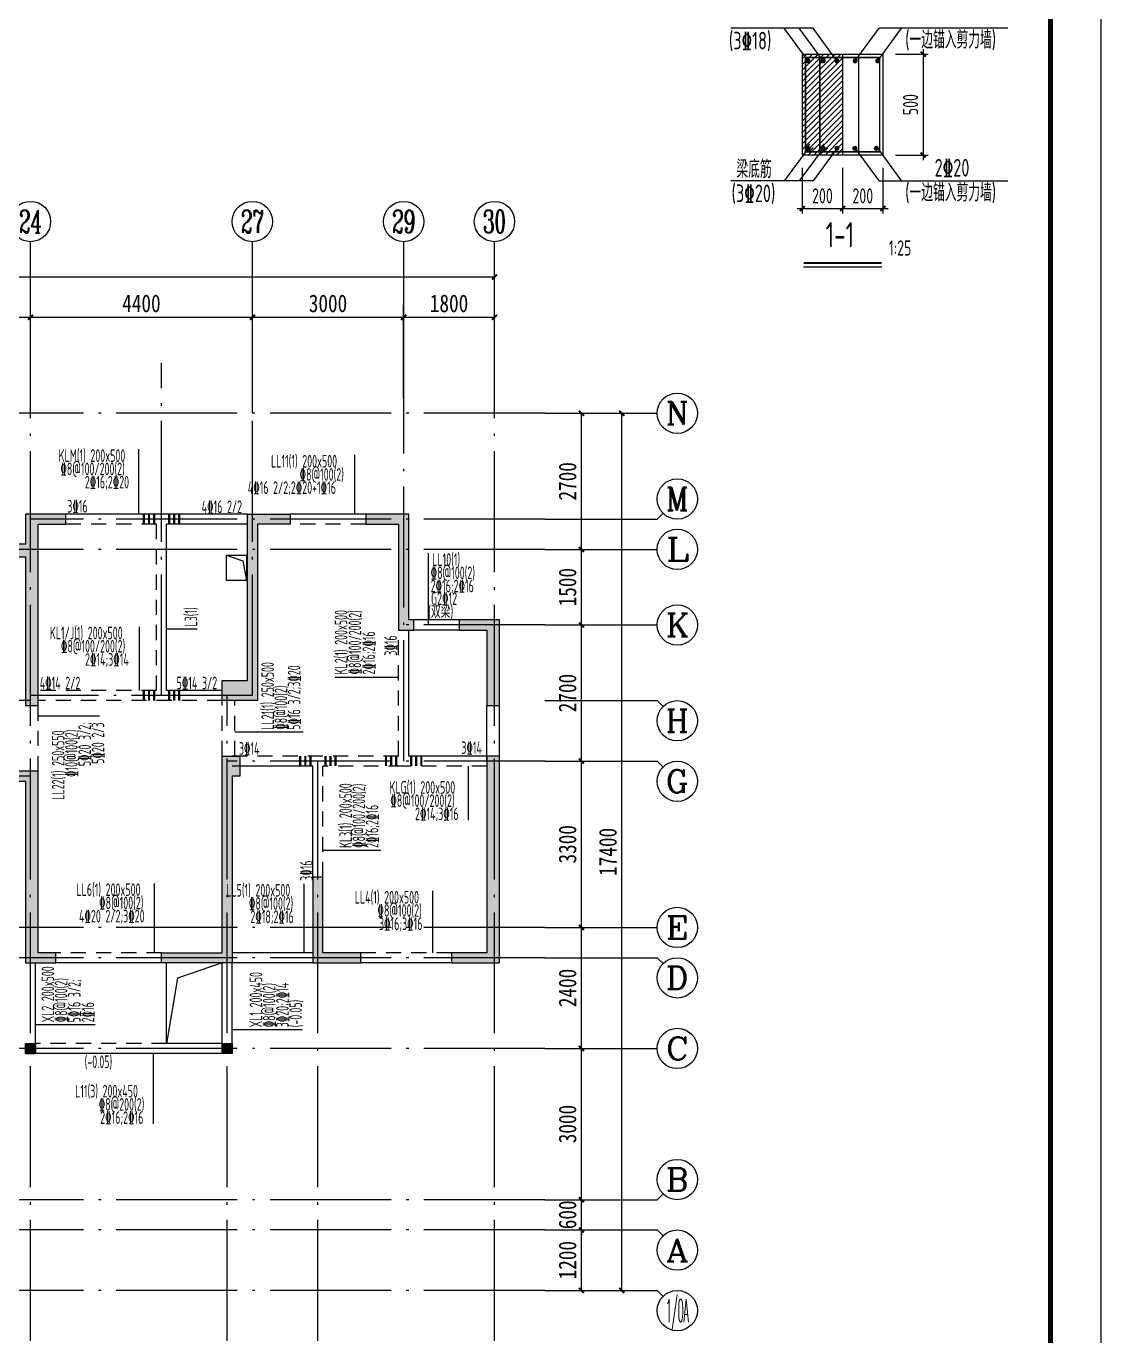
# Model space of a CAD drawing. Extents: x -144902 to 588294, y -160863 to 65494.
# Drawn here: x 352622 to 373930, y -67551 to -41573 of the extents above; entities that cross this region are included whole.
import ezdxf
from ezdxf.enums import TextEntityAlignment as Align

# ---------------------------------------------------------------- set-up
doc = ezdxf.new("R2010")
doc.units = 0
doc.header["$LTSCALE"] = 100
doc.linetypes.add('3', pattern=[5, 3, -2])
doc.linetypes.add('ACAD_ISO04W100', pattern=[30.5, 24, -3, 0.5, -3])
doc.layers.get('0').update_dxf_attribs({"linetype": 'CONTINUOUS'})
doc.layers.get('Defpoints').update_dxf_attribs({"linetype": 'CONTINUOUS'})
for name, color, linetype in [('1508', 2, 'CONTINUOUS'), ('AXIS', 3, 'CONTINUOUS'), ('AXIS_TEXT', 7, 'CONTINUOUS'), ('beam_dy', 7, 'CONTINUOUS'), ('DIM', 3, 'CONTINUOUS'), ('DOTE', 253, 'ACAD_ISO04W100'), ('GZ', 7, 'CONTINUOUS'), ('HATCH', 254, 'CONTINUOUS'), ('HIDE_BEAMDIMLOCAL', 7, 'CONTINUOUS'), ('HIDE_BEAMDIMMASS', 2, 'CONTINUOUS'), ('P排气道', 232, 'CONTINUOUS'), ('S_BEAMDIMLOCAL', 7, 'CONTINUOUS'), ('S_BEAMDIMMASS', 2, 'CONTINUOUS'), ('tk', 7, 'CONTINUOUS'), ('梁', 4, 'CONTINUOUS'), ('梁虚线', 134, '3'), ('次梁箍筋', 1, 'CONTINUOUS'), ('砼墙', 3, 'CONTINUOUS'), ('门', 174, 'CONTINUOUS'), ('门虚线', 174, '3'), ('零厚板', 7, 'CONTINUOUS')]:
    doc.layers.add(name, color=color, linetype=linetype)
doc.layers.add('REIN', color=6, linetype='CONTINUOUS', lineweight=18)
doc.styles.add('_HZTXT', font='complex.shx', dxfattribs={"width": 0.7, "bigfont": 'tssdchn.shx'})
doc.styles.add('COMPLEX', font='COMPLEX')
doc.styles.add('DIM_FONT', font='SIMHEI.TTF', dxfattribs={"width": 0.8})
doc.styles.get("Standard").update_dxf_attribs({"font": 'tssdeng.shx', "width": 0.7, "bigfont": 'tssdchn.shx'})
doc.styles.add('TSSD_Dimension', font='Tssdeng.shx', dxfattribs={"width": 0.7, "bigfont": 'tssdchn.shx'})
doc.styles.add('TSSD_Rein', font='Tssdeng.shx', dxfattribs={"width": 0.7, "bigfont": 'tssdchn.shx'})
doc.dimstyles.new('_TCH_ARCH&&100', dxfattribs={"dimtxt": 350, "dimasz": 100, "dimexe": 250, "dimexo": 300, "dimgap": 100, "dimtad": 1, "dimdec": 0, "dimzin": 0, "dimdsep": 46, "dimtxsty": 'DIM_FONT', "dimblk": 'ARCHTICK', "dimcen": 0.09, "dimclrt": 7, "dimazin": 2, "dimtfac": 1, "dimtdec": 0, "dimtix": 1, "dimtmove": 2, "dimatfit": 3, "dimfxl": 1, "dimtolj": 1, "dimtzin": 0, "dimarcsym": 0})
doc.dimstyles.new('TSSD_25_100', dxfattribs={"dimtxt": 300, "dimasz": 100, "dimexe": 100, "dimexo": 250, "dimgap": 100, "dimtad": 1, "dimdec": 0, "dimlfac": 0.25, "dimzin": 0, "dimdsep": 46, "dimtxsty": 'TSSD_Dimension', "dimblk": 'ARCHTICK', "dimcen": 0, "dimdle": 100, "dimclrt": 7, "dimadec": 0, "dimazin": 0, "dimtfac": 1, "dimtdec": 0, "dimtix": 1, "dimtmove": 2, "dimatfit": 3, "dimfxl": 1, "dimtolj": 1, "dimtzin": 0, "dimarcsym": 0})

# ---------------------------------------------------------------- blocks, each defined once
blk = doc.blocks.new('A1tk')
at = {"layer": 'tk', "color": 5}
blk.add_lwpolyline([(0, 0), (0, 59400), (84100, 59400), (84100, 0)], close=True, dxfattribs=at)
at = {"layer": 'tk', "const_width": 100}
blk.add_lwpolyline([(2500, 1000), (83100, 1000), (83100, 58400), (2500, 58400)], close=True, dxfattribs=at)
blk = doc.blocks.new('_ArchTick')
at = {"color": 0, "linetype": 'ByBlock', "const_width": 0.4}
blk.add_lwpolyline([(-0.5, -0.5), (0.5, 0.5)], dxfattribs=at)
blk = doc.blocks.new('*D119')
at = {"layer": 'Defpoints', "color": 0}
for p in [(368011, -44130), (368811, -44130), (368811, -45190)]:
    blk.add_point(p, dxfattribs=at)
at = {"layer": 'DIM', "color": 0, "lineweight": -2}
for p, q in [((368011, -44380), (368011, -45290)), ((368811, -44380), (368811, -45290)), ((367911, -45190), (368911, -45190))]:
    blk.add_line(p, q, dxfattribs=at)
at = {"layer": 'DIM', "color": 0, "lineweight": -2, "xscale": 100, "yscale": 100, "zscale": 100, "rotation": 180}
blk.add_blockref('_ArchTick', (368011, -45190), dxfattribs=at)
at = {"layer": 'DIM', "color": 0, "lineweight": -2, "xscale": 100, "yscale": 100, "zscale": 100}
blk.add_blockref('_ArchTick', (368811, -45190), dxfattribs=at)
at = {"layer": 'DIM', "color": 7, "insert": (368411, -44940), "char_height": 300, "attachment_point": 5, "style": 'TSSD_Dimension'}
blk.add_mtext('\\A1;200', dxfattribs=at)
blk = doc.blocks.new('*D120')
at = {"layer": 'Defpoints', "color": 0}
for p in [(369611, -42130), (369611, -44130), (370408, -44130)]:
    blk.add_point(p, dxfattribs=at)
at = {"layer": 'DIM', "color": 0, "lineweight": -2}
for p, q in [((370408, -42030), (370408, -44230)), ((369861, -42130), (370508, -42130)), ((369861, -44130), (370508, -44130))]:
    blk.add_line(p, q, dxfattribs=at)
at = {"layer": 'DIM', "color": 0, "lineweight": -2, "xscale": 100, "yscale": 100, "zscale": 100}
for p, rotation in [((370408, -42130), 90), ((370408, -44130), 270)]:
    blk.add_blockref('_ArchTick', p, dxfattribs=dict(at, rotation=rotation))
at = {"layer": 'DIM', "color": 7, "insert": (370158, -43130), "char_height": 300, "attachment_point": 5, "rotation": 90, "style": 'TSSD_Dimension'}
blk.add_mtext('\\A1;500', dxfattribs=at)
blk = doc.blocks.new('*D121')
at = {"layer": 'Defpoints', "color": 0}
for p in [(368811, -44130), (369611, -44130), (369611, -45190)]:
    blk.add_point(p, dxfattribs=at)
at = {"layer": 'DIM', "color": 0, "lineweight": -2}
for p, q in [((368811, -44380), (368811, -45290)), ((369611, -44380), (369611, -45290)), ((368711, -45190), (369711, -45190))]:
    blk.add_line(p, q, dxfattribs=at)
at = {"layer": 'DIM', "color": 0, "lineweight": -2, "xscale": 100, "yscale": 100, "zscale": 100, "rotation": 180}
blk.add_blockref('_ArchTick', (368811, -45190), dxfattribs=at)
at = {"layer": 'DIM', "color": 0, "lineweight": -2, "xscale": 100, "yscale": 100, "zscale": 100}
blk.add_blockref('_ArchTick', (369611, -45190), dxfattribs=at)
at = {"layer": 'DIM', "color": 7, "insert": (369211, -44940), "char_height": 300, "attachment_point": 5, "style": 'TSSD_Dimension'}
blk.add_mtext('\\A1;200', dxfattribs=at)
blk = doc.blocks.new('2012120710010639')
at = {"layer": 'P排气道', "linetype": 'ByBlock'}
blk.add_lwpolyline([(400, 5400), (400, 5900), (0, 5900), (0, 5400)], close=True, dxfattribs=at)
blk.add_lwpolyline([(400, 5900), (77, 5789), (0, 5400)], dxfattribs=at)
blk = doc.blocks.new('*D1659')
at = {"layer": 'AXIS', "color": 0, "lineweight": -2}
for p, q in [((44461, 5875), (45136, 5875)), ((44886, 4675), (44886, 5875)), ((44461, 4675), (45136, 4675))]:
    blk.add_line(p, q, dxfattribs=at)
at = {"layer": 'Defpoints', "color": 0}
for p in [(44161, 5875), (44886, 5875), (44161, 4675)]:
    blk.add_point(p, dxfattribs=at)
at = {"layer": 'AXIS', "color": 0, "lineweight": -2, "xscale": 100, "yscale": 100, "zscale": 100}
for p, rotation in [((44886, 5875), 90), ((44886, 4675), 270)]:
    blk.add_blockref('_ArchTick', p, dxfattribs=dict(at, rotation=rotation))
at = {"layer": 'AXIS', "color": 7, "insert": (44611, 5275), "char_height": 350, "attachment_point": 5, "rotation": 90, "style": 'DIM_FONT'}
blk.add_mtext('\\A1;1200', dxfattribs=at)
blk = doc.blocks.new('*D1660')
at = {"layer": 'AXIS', "color": 0, "lineweight": -2}
for p, q in [((44886, 6475), (44886, 6575)), ((44461, 6475), (45136, 6475)), ((44886, 5875), (44886, 6475)), ((44461, 5875), (45136, 5875)), ((44886, 5875), (44886, 5775))]:
    blk.add_line(p, q, dxfattribs=at)
at = {"layer": 'Defpoints', "color": 0}
for p in [(44161, 6475), (44886, 6475), (44161, 5875)]:
    blk.add_point(p, dxfattribs=at)
at = {"layer": 'AXIS', "color": 0, "lineweight": -2, "xscale": 100, "yscale": 100, "zscale": 100}
for p, rotation in [((44886, 6475), 270), ((44886, 5875), 90)]:
    blk.add_blockref('_ArchTick', p, dxfattribs=dict(at, rotation=rotation))
at = {"layer": 'AXIS', "color": 7, "insert": (44611, 6175), "char_height": 350, "attachment_point": 5, "rotation": 90, "style": 'DIM_FONT'}
blk.add_mtext('\\A1;600', dxfattribs=at)
blk = doc.blocks.new('*D1661')
at = {"layer": 'AXIS', "color": 0, "lineweight": -2}
for p, q in [((44461, 9475), (45136, 9475)), ((44886, 6475), (44886, 9475)), ((44461, 6475), (45136, 6475))]:
    blk.add_line(p, q, dxfattribs=at)
at = {"layer": 'Defpoints', "color": 0}
for p in [(44161, 9475), (44886, 9475), (44161, 6475)]:
    blk.add_point(p, dxfattribs=at)
at = {"layer": 'AXIS', "color": 0, "lineweight": -2, "xscale": 100, "yscale": 100, "zscale": 100}
for p, rotation in [((44886, 9475), 90), ((44886, 6475), 270)]:
    blk.add_blockref('_ArchTick', p, dxfattribs=dict(at, rotation=rotation))
at = {"layer": 'AXIS', "color": 7, "insert": (44611, 7975), "char_height": 350, "attachment_point": 5, "rotation": 90, "style": 'DIM_FONT'}
blk.add_mtext('\\A1;3000', dxfattribs=at)
blk = doc.blocks.new('*D1662')
at = {"layer": 'AXIS', "color": 0, "lineweight": -2}
for p, q in [((44461, 11875), (45136, 11875)), ((44886, 9475), (44886, 11875)), ((44461, 9475), (45136, 9475))]:
    blk.add_line(p, q, dxfattribs=at)
at = {"layer": 'Defpoints', "color": 0}
for p in [(44161, 11875), (44886, 11875), (44161, 9475)]:
    blk.add_point(p, dxfattribs=at)
at = {"layer": 'AXIS', "color": 0, "lineweight": -2, "xscale": 100, "yscale": 100, "zscale": 100}
for p, rotation in [((44886, 11875), 90), ((44886, 9475), 270)]:
    blk.add_blockref('_ArchTick', p, dxfattribs=dict(at, rotation=rotation))
at = {"layer": 'AXIS', "color": 7, "insert": (44611, 10675), "char_height": 350, "attachment_point": 5, "rotation": 90, "style": 'DIM_FONT'}
blk.add_mtext('\\A1;2400', dxfattribs=at)
blk = doc.blocks.new('*D1663')
at = {"layer": 'AXIS', "color": 0, "lineweight": -2}
for p, q in [((44461, 15175), (45136, 15175)), ((44886, 11875), (44886, 15175)), ((44461, 11875), (45136, 11875))]:
    blk.add_line(p, q, dxfattribs=at)
at = {"layer": 'Defpoints', "color": 0}
for p in [(44161, 15175), (44886, 15175), (44161, 11875)]:
    blk.add_point(p, dxfattribs=at)
at = {"layer": 'AXIS', "color": 0, "lineweight": -2, "xscale": 100, "yscale": 100, "zscale": 100}
for p, rotation in [((44886, 15175), 90), ((44886, 11875), 270)]:
    blk.add_blockref('_ArchTick', p, dxfattribs=dict(at, rotation=rotation))
at = {"layer": 'AXIS', "color": 7, "insert": (44611, 13525), "char_height": 350, "attachment_point": 5, "rotation": 90, "style": 'DIM_FONT'}
blk.add_mtext('\\A1;3300', dxfattribs=at)
blk = doc.blocks.new('*D1664')
at = {"layer": 'AXIS', "color": 0, "lineweight": -2}
for p, q in [((44461, 17875), (45136, 17875)), ((44886, 15175), (44886, 17875)), ((44461, 15175), (45136, 15175))]:
    blk.add_line(p, q, dxfattribs=at)
at = {"layer": 'Defpoints', "color": 0}
for p in [(44161, 17875), (44886, 17875), (44161, 15175)]:
    blk.add_point(p, dxfattribs=at)
at = {"layer": 'AXIS', "color": 0, "lineweight": -2, "xscale": 100, "yscale": 100, "zscale": 100}
for p, rotation in [((44886, 17875), 90), ((44886, 15175), 270)]:
    blk.add_blockref('_ArchTick', p, dxfattribs=dict(at, rotation=rotation))
at = {"layer": 'AXIS', "color": 7, "insert": (44611, 16525), "char_height": 350, "attachment_point": 5, "rotation": 90, "style": 'DIM_FONT'}
blk.add_mtext('\\A1;2700', dxfattribs=at)
blk = doc.blocks.new('*D1665')
at = {"layer": 'AXIS', "color": 0, "lineweight": -2}
for p, q in [((44461, 19375), (45136, 19375)), ((44886, 17875), (44886, 19375)), ((44461, 17875), (45136, 17875))]:
    blk.add_line(p, q, dxfattribs=at)
at = {"layer": 'Defpoints', "color": 0}
for p in [(44161, 19375), (44886, 19375), (44161, 17875)]:
    blk.add_point(p, dxfattribs=at)
at = {"layer": 'AXIS', "color": 0, "lineweight": -2, "xscale": 100, "yscale": 100, "zscale": 100}
for p, rotation in [((44886, 19375), 90), ((44886, 17875), 270)]:
    blk.add_blockref('_ArchTick', p, dxfattribs=dict(at, rotation=rotation))
at = {"layer": 'AXIS', "color": 7, "insert": (44611, 18625), "char_height": 350, "attachment_point": 5, "rotation": 90, "style": 'DIM_FONT'}
blk.add_mtext('\\A1;1500', dxfattribs=at)
blk = doc.blocks.new('*D1666')
at = {"layer": 'AXIS', "color": 0, "lineweight": -2}
for p, q in [((44461, 22075), (45136, 22075)), ((44886, 19375), (44886, 22075)), ((44461, 19375), (45136, 19375))]:
    blk.add_line(p, q, dxfattribs=at)
at = {"layer": 'Defpoints', "color": 0}
for p in [(44161, 22075), (44886, 22075), (44161, 19375)]:
    blk.add_point(p, dxfattribs=at)
at = {"layer": 'AXIS', "color": 0, "lineweight": -2, "xscale": 100, "yscale": 100, "zscale": 100}
for p, rotation in [((44886, 22075), 90), ((44886, 19375), 270)]:
    blk.add_blockref('_ArchTick', p, dxfattribs=dict(at, rotation=rotation))
at = {"layer": 'AXIS', "color": 7, "insert": (44611, 20725), "char_height": 350, "attachment_point": 5, "rotation": 90, "style": 'DIM_FONT'}
blk.add_mtext('\\A1;2700', dxfattribs=at)
blk = doc.blocks.new('*D1667')
at = {"layer": 'AXIS', "color": 0, "lineweight": -2}
for p, q in [((44461, 22075), (45936, 22075)), ((45686, 4675), (45686, 22075)), ((44461, 4675), (45936, 4675))]:
    blk.add_line(p, q, dxfattribs=at)
at = {"layer": 'Defpoints', "color": 0}
for p in [(44161, 22075), (45686, 22075), (44161, 4675, 0)]:
    blk.add_point(p, dxfattribs=at)
at = {"layer": 'AXIS', "color": 0, "lineweight": -2, "xscale": 100, "yscale": 100, "zscale": 100}
for p, rotation in [((45686, 22075), 90), ((45686, 4675), 270)]:
    blk.add_blockref('_ArchTick', p, dxfattribs=dict(at, rotation=rotation))
at = {"layer": 'AXIS', "color": 7, "insert": (45411, 13375), "char_height": 350, "attachment_point": 5, "rotation": 90, "style": 'DIM_FONT'}
blk.add_mtext('\\A1;17400', dxfattribs=at)
blk = doc.blocks.new('*D1668')
at = {"layer": 'AXIS', "color": 0, "lineweight": -2}
for p, q in [((41361, 22375), (41361, 24228)), ((43161, 22375), (43161, 24228)), ((41361, 23978), (43161, 23978))]:
    blk.add_line(p, q, dxfattribs=at)
at = {"layer": 'Defpoints', "color": 0}
for p in [(43161, 23978), (41361, 22075), (43161, 22075)]:
    blk.add_point(p, dxfattribs=at)
at = {"layer": 'AXIS', "color": 0, "lineweight": -2, "xscale": 100, "yscale": 100, "zscale": 100, "rotation": 180}
blk.add_blockref('_ArchTick', (41361, 23978), dxfattribs=at)
at = {"layer": 'AXIS', "color": 0, "lineweight": -2, "xscale": 100, "yscale": 100, "zscale": 100}
blk.add_blockref('_ArchTick', (43161, 23978), dxfattribs=at)
at = {"layer": 'AXIS', "color": 7, "insert": (42261, 24253), "char_height": 350, "attachment_point": 5, "style": 'DIM_FONT'}
blk.add_mtext('\\A1;1800', dxfattribs=at)
blk = doc.blocks.new('*D1669')
at = {"layer": 'AXIS', "color": 0, "lineweight": -2}
for p, q in [((38361, 22375), (38361, 24228)), ((41361, 22375), (41361, 24228)), ((38361, 23978), (41361, 23978))]:
    blk.add_line(p, q, dxfattribs=at)
at = {"layer": 'Defpoints', "color": 0}
for p in [(41361, 23978), (38361, 22075), (41361, 22075)]:
    blk.add_point(p, dxfattribs=at)
at = {"layer": 'AXIS', "color": 0, "lineweight": -2, "xscale": 100, "yscale": 100, "zscale": 100, "rotation": 180}
blk.add_blockref('_ArchTick', (38361, 23978), dxfattribs=at)
at = {"layer": 'AXIS', "color": 0, "lineweight": -2, "xscale": 100, "yscale": 100, "zscale": 100}
blk.add_blockref('_ArchTick', (41361, 23978), dxfattribs=at)
at = {"layer": 'AXIS', "color": 7, "insert": (39861, 24253), "char_height": 350, "attachment_point": 5, "style": 'DIM_FONT'}
blk.add_mtext('\\A1;3000', dxfattribs=at)
blk = doc.blocks.new('*D1670')
at = {"layer": 'AXIS', "color": 0, "lineweight": -2}
for p, q in [((33961, 22375), (33961, 24228)), ((38361, 22375), (38361, 24228)), ((33961, 23978), (38361, 23978))]:
    blk.add_line(p, q, dxfattribs=at)
at = {"layer": 'Defpoints', "color": 0}
for p in [(38361, 23978), (33961, 22075), (38361, 22075)]:
    blk.add_point(p, dxfattribs=at)
at = {"layer": 'AXIS', "color": 0, "lineweight": -2, "xscale": 100, "yscale": 100, "zscale": 100, "rotation": 180}
blk.add_blockref('_ArchTick', (33961, 23978), dxfattribs=at)
at = {"layer": 'AXIS', "color": 0, "lineweight": -2, "xscale": 100, "yscale": 100, "zscale": 100}
blk.add_blockref('_ArchTick', (38361, 23978), dxfattribs=at)
at = {"layer": 'AXIS', "color": 7, "insert": (36161, 24253), "char_height": 350, "attachment_point": 5, "style": 'DIM_FONT'}
blk.add_mtext('\\A1;4400', dxfattribs=at)
blk = doc.blocks.new('*D1671')
at = {"layer": 'AXIS', "color": 0, "lineweight": -2}
for p, q in [((30961, 22375), (30961, 24228)), ((33961, 22375), (33961, 24228)), ((30961, 23978), (33961, 23978))]:
    blk.add_line(p, q, dxfattribs=at)
at = {"layer": 'Defpoints', "color": 0}
for p in [(33961, 23978), (30961, 22075), (33961, 22075)]:
    blk.add_point(p, dxfattribs=at)
at = {"layer": 'AXIS', "color": 0, "lineweight": -2, "xscale": 100, "yscale": 100, "zscale": 100, "rotation": 180}
blk.add_blockref('_ArchTick', (30961, 23978), dxfattribs=at)
at = {"layer": 'AXIS', "color": 0, "lineweight": -2, "xscale": 100, "yscale": 100, "zscale": 100}
blk.add_blockref('_ArchTick', (33961, 23978), dxfattribs=at)
at = {"layer": 'AXIS', "color": 7, "insert": (32461, 24253), "char_height": 350, "attachment_point": 5, "style": 'DIM_FONT'}
blk.add_mtext('\\A1;3000', dxfattribs=at)
blk = doc.blocks.new('*D1686')
at = {"layer": 'AXIS', "color": 0, "lineweight": -2}
for p, q in [((4061, 22375), (4061, 25028)), ((43161, 22375), (43161, 25028)), ((4061, 24778), (43161, 24778))]:
    blk.add_line(p, q, dxfattribs=at)
at = {"layer": 'Defpoints', "color": 0}
for p in [(43161, 24778), (4061, 22075), (43161, 22075)]:
    blk.add_point(p, dxfattribs=at)
at = {"layer": 'AXIS', "color": 0, "lineweight": -2, "xscale": 100, "yscale": 100, "zscale": 100, "rotation": 180}
blk.add_blockref('_ArchTick', (4061, 24778), dxfattribs=at)
at = {"layer": 'AXIS', "color": 0, "lineweight": -2, "xscale": 100, "yscale": 100, "zscale": 100}
blk.add_blockref('_ArchTick', (43161, 24778), dxfattribs=at)
at = {"layer": 'AXIS', "color": 7, "insert": (23611, 25053), "char_height": 350, "attachment_point": 5, "style": 'DIM_FONT'}
blk.add_mtext('\\A1;39100', dxfattribs=at)
blk = doc.blocks.new('_AXISO')
blk.add_circle((0, 0), 0.5)
at = {"layer": 'AXIS_TEXT', "style": 'COMPLEX', "width": 1.041667}
blk.add_attdef('A', text='', height=0.56, dxfattribs=at).set_placement((-0.25, -0.28), (0.25, -0.28), align=Align.FIT)
blk = doc.blocks.new('2012122714531000')
at = {"layer": 'HATCH'}
blk.add_hatch(color=256, dxfattribs=at).paths.add_polyline_path([(0, 200), (200, 200), (200, 0), (0, 0)])
at = {"layer": 'GZ'}
blk.add_lwpolyline([(0, 200), (200, 200), (200, 0), (0, 0)], close=True, dxfattribs=at)
blk = doc.blocks.new('2012122621245179')
at = {"layer": 'HATCH'}
for points in [[(34661.4, 20075), (33861.4, 20075), (33861.4, 19475), (33361.4, 19475), (33361.4, 19225), (33861.4, 19225), (33861.4, 16275), (34111.4, 16275), (34111.4, 19875), (34661.4, 19875)], [(38461.4, 19875), (38461.4, 16375), (37761.4, 16375), (37761.4, 16775), (38261.4, 16775), (38261.4, 20075), (39111.4, 20075), (39111.4, 19875)], [(41261.4, 19875), (41261.4, 17775), (41561.4, 17775), (41561.4, 17975), (41461.4, 17975), (41461.4, 20075), (40611.4, 20075), (40611.4, 19875)], [(43011.4, 16275), (43261.4, 16275), (43261.4, 17975), (42461.4, 17975), (42461.4, 17775), (43011.4, 17775)], [(37761.4, 11375), (37761.4, 15275), (38111.4, 15275), (38111.4, 14875), (37961.4, 14875), (37961.4, 11175), (36561.4, 11175), (36561.4, 11375)], [(43011.4, 11375), (42311.4, 11375), (42311.4, 11175), (43261.4, 11175), (43261.4, 15275), (43011.4, 15275)], [(34111.4, 11375), (34111.4, 14975), (32461.4, 14975), (32461.4, 14775), (33861.4, 14775), (33861.4, 11175), (34461.4, 11175), (34461.4, 11375)], [(39561.4, 11175), (40511.4, 11175), (40511.4, 11375), (39761.4, 11375), (39761.4, 12875), (39561.4, 12875)]]:
    blk.add_hatch(color=256, dxfattribs=at).paths.add_polyline_path(points)
at = {"layer": 'AXIS'}
for p, q in [((33961.4, 22075, 0), (33961.4, 25477.6, 0)), ((38361.4, 22075, 0), (38361.4, 25477.6, 0)), ((41361.4, 22075, 0), (41361.4, 25477.6, 0)), ((43161.4, 22075, 0), (43161.4, 25477.6, 0)), ((44161.4, 22075, 0), (46386.4, 22075, 0)), ((46503.5, 20092.2, 0), (46386.4, 19975, 0)), ((44161.4, 19975, 0), (46386.4, 19975, 0)), ((44161.4, 19375, 0), (46386.4, 19375, 0)), ((44161.4, 17875, 0), (46386.4, 17875, 0)), ((44161.4, 16375, 0), (46386.4, 16375, 0)), ((46503.5, 16257.8, 0), (46386.4, 16375, 0)), ((44161.4, 15175, 0), (46386.4, 15175, 0)), ((46503.5, 15057.8, 0), (46386.4, 15175, 0)), ((44161.4, 11875, 0), (46386.4, 11875, 0)), ((44161.4, 11275, 0), (46386.4, 11275, 0)), ((46503.5, 11157.8, 0), (46386.4, 11275, 0)), ((44161.4, 9475, 0), (46386.4, 9475, 0)), ((46503.5, 6592.2, 0), (46386.4, 6475, 0)), ((44161.4, 6475, 0), (46386.4, 6475, 0)), ((44161.4, 5875, 0), (46386.4, 5875, 0)), ((46503.5, 5757.8, 0), (46386.4, 5875, 0)), ((44161.4, 4675, 0), (46386.4, 4675, 0)), ((46503.5, 4557.8, 0), (46386.4, 4675, 0))]:
    blk.add_line(p, q, dxfattribs=at)
at = {"layer": 'DOTE'}
for p, q in [((33961.4, 3675, 0), (33961.4, 23075, 0)), ((36561.4, 16475, 0), (36561.4, 23075, 0)), ((38361.4, 16475, 0), (38361.4, 23075, 0)), ((41361.4, 15175, 0), (41361.4, 23075, 0)), ((43161.4, 3675, 0), (43161.4, 23075, 0)), ((44161.4, 22075, 0), (3061.4, 22075, 0)), ((44161.4, 19975, 0), (33961.4, 19975, 0)), ((44161.4, 19375, 0), (8661.4, 19375, 0)), ((44161.4, 17875, 0), (41361.4, 17875, 0)), ((33961.4, 16375, 0), (28661.4, 16375, 0)), ((38361.4, 16475, 0), (33961.4, 16475, 0)), ((37861.4, 3675, 0), (37861.4, 16475, 0)), ((44161.4, 15175, 0), (37861.4, 15175, 0)), ((39661.4, 3675, 0), (39661.4, 15175, 0)), ((33961.4, 14875, 0), (3461.4, 14875, 0)), ((44161.4, 11875, 0), (16261.4, 11875, 0)), ((44161.4, 11875, 0), (39661.4, 11875, 0)), ((44161.4, 11275, 0), (3061.4, 11275, 0)), ((44161.4, 9475, 0), (3061.4, 9475, 0)), ((44161.4, 6475, 0), (3061.4, 6475, 0)), ((44161.4, 5875, 0), (29161.4, 5875, 0)), ((44161.4, 4675, 0), (3061.4, 4675, 0))]:
    blk.add_line(p, q, dxfattribs=at)
at = {"layer": '梁'}
for p, q in [((36561.4, 20075), (34661.4, 20075)), ((38261.4, 20075), (36561.4, 20075)), ((40611.4, 20075), (39111.4, 20075)), ((36661.4, 16575), (36661.4, 19875)), ((38261.4, 19875), (36661.4, 19875)), ((41461.4, 15275), (41461.4, 17775)), ((37761.4, 16575), (36661.4, 16575)), ((39561.4, 15075), (37961.4, 15075)), ((39561.4, 12875), (39561.4, 15075)), ((43011.4, 15275), (41461.4, 15275)), ((34061.4, 9375), (34061.4, 11175)), ((36561.4, 11175), (34461.4, 11175)), ((39561.4, 11375), (37961.4, 11375)), ((39561.4, 11175), (37961.4, 11175)), ((42311.4, 11175), (40511.4, 11175)), ((33861.4, 9375), (34061.4, 9375))]:
    blk.add_line(p, q, dxfattribs=at)
at = {"layer": '梁', "color": 210}
for p, q in [((42461.4, 17975), (41561.4, 17975)), ((42461.4, 17775), (41561.4, 17775)), ((36661.4, 9575), (36661.4, 11175)), ((37761.4, 9575), (37761.4, 11175)), ((37961.4, 9375), (37961.4, 11175)), ((36661.4, 9375), (34061.4, 9375)), ((37761.4, 9575), (36661.4, 9575)), ((37961.4, 9375), (36661.4, 9375))]:
    blk.add_line(p, q, dxfattribs=at)
at = {"layer": '梁虚线'}
for p, q in [((36461.4, 19875), (34661.4, 19875)), ((36461.4, 16575), (36461.4, 19875)), ((40611.4, 19875), (39111.4, 19875)), ((41261.4, 15275), (41261.4, 17775)), ((36461.4, 16575), (34111.4, 16575)), ((34111.4, 14975), (34111.4, 16375)), ((37761.4, 16375), (34111.4, 16375)), ((37761.4, 15275), (37761.4, 16375)), ((38011.4, 15275), (38011.4, 16375)), ((41261.4, 15275), (37961.4, 15275)), ((39761.4, 12875), (39761.4, 15075)), ((41361.4, 15075), (39761.4, 15075)), ((43011.4, 15075), (41361.4, 15075)), ((36561.4, 11375), (34461.4, 11375)), ((42311.4, 11375), (40511.4, 11375))]:
    blk.add_line(p, q, dxfattribs=at)
at = {"layer": '梁虚线', "color": 210}
blk.add_line((36661.4, 9575), (34061.4, 9575), dxfattribs=at)
at = {"layer": '砼墙'}
for points in [[(34661.4, 20075), (33861.4, 20075), (33861.4, 19475), (33361.4, 19475), (33361.4, 19225), (33861.4, 19225), (33861.4, 16275), (34111.4, 16275), (34111.4, 19875), (34661.4, 19875)], [(38461.4, 19875), (38461.4, 16375), (37761.4, 16375), (37761.4, 16775), (38261.4, 16775), (38261.4, 20075), (39111.4, 20075), (39111.4, 19875)], [(41261.4, 19875), (41261.4, 17775), (41561.4, 17775), (41561.4, 17975), (41461.4, 17975), (41461.4, 20075), (40611.4, 20075), (40611.4, 19875)], [(43011.4, 16275), (43261.4, 16275), (43261.4, 17975), (42461.4, 17975), (42461.4, 17775), (43011.4, 17775)], [(37761.4, 11375), (37761.4, 15275), (38111.4, 15275), (38111.4, 14875), (37961.4, 14875), (37961.4, 11175), (36561.4, 11175), (36561.4, 11375)], [(43011.4, 11375), (42311.4, 11375), (42311.4, 11175), (43261.4, 11175), (43261.4, 15275), (43011.4, 15275)], [(34111.4, 11375), (34111.4, 14975), (32461.4, 14975), (32461.4, 14775), (33861.4, 14775), (33861.4, 11175), (34461.4, 11175), (34461.4, 11375)], [(39561.4, 11175), (40511.4, 11175), (40511.4, 11375), (39761.4, 11375), (39761.4, 12875), (39561.4, 12875)]]:
    blk.add_lwpolyline(points, close=True, dxfattribs=at)
at = {"layer": '门'}
for p, q in [((43011.4, 15175), (43011.4, 16175)), ((43261.4, 15175), (43261.4, 16175))]:
    blk.add_line(p, q, dxfattribs=at)
at = {"layer": '门虚线'}
for p, q in [((43011.4, 15175), (43011.4, 16275)), ((43261.4, 15175), (43261.4, 16275))]:
    blk.add_line(p, q, dxfattribs=at)
at = {"layer": '零厚板'}
blk.add_lwpolyline([(37761.4, 11175), (36879, 10866.7), (36661.4, 9575)], dxfattribs=at)
at = {"xscale": -1}
blk.add_blockref('2012120710010639', (38246.4, 13360, 0), dxfattribs=at)
at = {"layer": 'AXIS'}
ref = blk.add_blockref('_AXISO', (33961.4, 25877.6, 0), dxfattribs=dict(at, xscale=800, yscale=800, zscale=800))
ref.add_attrib('A', '24', dxfattribs={"layer": 'AXIS_TEXT', "height": 452.55, "style": '_HZTXT', "width": 0.583333}).set_placement((33735.1, 25651.4, 0), (34187.6, 25651.4, 0), align=Align.FIT)
ref = blk.add_blockref('_AXISO', (38361.4, 25877.6, 0), dxfattribs=dict(at, xscale=800, yscale=800, zscale=800))
ref.add_attrib('A', '27', dxfattribs={"layer": 'AXIS_TEXT', "height": 452.55, "style": '_HZTXT', "width": 0.617647}).set_placement((38135.1, 25651.4, 0), (38587.6, 25651.4, 0), align=Align.FIT)
ref = blk.add_blockref('_AXISO', (41361.4, 25877.6, 0), dxfattribs=dict(at, xscale=800, yscale=800, zscale=800))
ref.add_attrib('A', '29', dxfattribs={"layer": 'AXIS_TEXT', "height": 452.55, "style": '_HZTXT', "width": 0.617647}).set_placement((41135.1, 25651.4, 0), (41587.6, 25651.4, 0), align=Align.FIT)
ref = blk.add_blockref('_AXISO', (43161.4, 25877.6, 0), dxfattribs=dict(at, xscale=800, yscale=800, zscale=800))
ref.add_attrib('A', '30', dxfattribs={"layer": 'AXIS_TEXT', "height": 452.55, "style": '_HZTXT', "width": 0.636364}).set_placement((42935.1, 25651.4, 0), (43387.6, 25651.4, 0), align=Align.FIT)
ref = blk.add_blockref('_AXISO', (46786.4, 22075, 0), dxfattribs=dict(at, xscale=800, yscale=800, zscale=800))
ref.add_attrib('A', 'N', dxfattribs={"layer": 'AXIS_TEXT', "height": 452.5, "style": '_HZTXT', "width": 1.105263}).set_placement((46560.1, 21848.7, 0), (47012.6, 21848.7, 0), align=Align.FIT)
ref = blk.add_blockref('_AXISO', (46786.4, 20375, 0), dxfattribs=dict(at, xscale=800, yscale=800, zscale=800))
ref.add_attrib('A', 'M', dxfattribs={"layer": 'AXIS_TEXT', "height": 452.5, "style": '_HZTXT'}).set_placement((46560.1, 20148.7, 0), (47012.6, 20148.7, 0), align=Align.FIT)
ref = blk.add_blockref('_AXISO', (46786.4, 19375, 0), dxfattribs=dict(at, xscale=800, yscale=800, zscale=800))
ref.add_attrib('A', 'L', dxfattribs={"layer": 'AXIS_TEXT', "height": 452.5, "style": '_HZTXT', "width": 1.4}).set_placement((46560.1, 19148.7, 0), (47012.6, 19148.7, 0), align=Align.FIT)
ref = blk.add_blockref('_AXISO', (46786.4, 17875, 0), dxfattribs=dict(at, xscale=800, yscale=800, zscale=800))
ref.add_attrib('A', 'K', dxfattribs={"layer": 'AXIS_TEXT', "height": 452.5, "style": '_HZTXT', "width": 1.105263}).set_placement((46560.1, 17648.7, 0), (47012.6, 17648.7, 0), align=Align.FIT)
ref = blk.add_blockref('_AXISO', (46786.4, 15975, 0), dxfattribs=dict(at, xscale=800, yscale=800, zscale=800))
ref.add_attrib('A', 'H', dxfattribs={"layer": 'AXIS_TEXT', "height": 452.5, "style": '_HZTXT', "width": 1.05}).set_placement((46560.1, 15748.7, 0), (47012.6, 15748.7, 0), align=Align.FIT)
ref = blk.add_blockref('_AXISO', (46786.4, 14775, 0), dxfattribs=dict(at, xscale=800, yscale=800, zscale=800))
ref.add_attrib('A', 'G', dxfattribs={"layer": 'AXIS_TEXT', "height": 452.5, "style": '_HZTXT', "width": 1.166667}).set_placement((46560.1, 14548.7, 0), (47012.6, 14548.7, 0), align=Align.FIT)
ref = blk.add_blockref('_AXISO', (46786.4, 11875, 0), dxfattribs=dict(at, xscale=800, yscale=800, zscale=800))
ref.add_attrib('A', 'E', dxfattribs={"layer": 'AXIS_TEXT', "height": 452.5, "style": '_HZTXT', "width": 1.3125}).set_placement((46560.1, 11648.7, 0), (47012.6, 11648.7, 0), align=Align.FIT)
ref = blk.add_blockref('_AXISO', (46786.4, 10875, 0), dxfattribs=dict(at, xscale=800, yscale=800, zscale=800))
ref.add_attrib('A', 'D', dxfattribs={"layer": 'AXIS_TEXT', "height": 452.5, "style": '_HZTXT', "width": 1.235294}).set_placement((46560.1, 10648.7, 0), (47012.6, 10648.7, 0), align=Align.FIT)
ref = blk.add_blockref('_AXISO', (46786.4, 9475, 0), dxfattribs=dict(at, xscale=800, yscale=800, zscale=800))
ref.add_attrib('A', 'C', dxfattribs={"layer": 'AXIS_TEXT', "height": 452.5, "style": '_HZTXT', "width": 1.4}).set_placement((46560.1, 9248.7, 0), (47012.6, 9248.7, 0), align=Align.FIT)
ref = blk.add_blockref('_AXISO', (46786.4, 6875, 0), dxfattribs=dict(at, xscale=800, yscale=800, zscale=800))
ref.add_attrib('A', 'B', dxfattribs={"layer": 'AXIS_TEXT', "height": 452.5, "style": '_HZTXT', "width": 1.235294}).set_placement((46560.1, 6648.7, 0), (47012.6, 6648.7, 0), align=Align.FIT)
ref = blk.add_blockref('_AXISO', (46786.4, 5475, 0), dxfattribs=dict(at, xscale=800, yscale=800, zscale=800))
ref.add_attrib('A', 'A', dxfattribs={"layer": 'AXIS_TEXT', "height": 452.5, "style": '_HZTXT', "width": 1.166667}).set_placement((46560.1, 5248.7, 0), (47012.6, 5248.7, 0), align=Align.FIT)
ref = blk.add_blockref('_AXISO', (46786.4, 4275, 0), dxfattribs=dict(at, xscale=800, yscale=800, zscale=800))
ref.add_attrib('A', '1/0A', dxfattribs={"layer": 'AXIS_TEXT', "height": 452.55, "style": '_HZTXT', "width": 0.28}).set_placement((46560.1, 4048.7, 0), (47012.6, 4048.7, 0), align=Align.FIT)
at = {"layer": 'HATCH'}
for p in [(33861.4, 9375), (37761.4, 9375)]:
    blk.add_blockref('2012122714531000', p, dxfattribs=at)
at = {"layer": 'AXIS'}
for p1, p2, distance, picture, middle in [((4061.4, 22075, 0), (43161.4, 22075, 0), 2702.6, '*D1686', (23611.4, 25052.6, 0)), ((30961.4, 22075, 0), (33961.4, 22075, 0), 1902.6, '*D1671', (32461.4, 24252.6, 0)), ((33961.4, 22075, 0), (38361.4, 22075, 0), 1902.6, '*D1670', (36161.4, 24252.6, 0)), ((38361.4, 22075, 0), (41361.4, 22075, 0), 1902.6, '*D1669', (39861.4, 24252.6, 0)), ((41361.4, 22075, 0), (43161.4, 22075, 0), 1902.6, '*D1668', (42261.4, 24252.6, 0)), ((44161.4, 19375, 0), (44161.4, 22075, 0), -725, '*D1666', (44611.4, 20725, 0)), ((44161.4, 4675, 0), (44161.4, 22075, 0), -1525, '*D1667', (45411.4, 13375, 0)), ((44161.4, 17875, 0), (44161.4, 19375, 0), -725, '*D1665', (44611.4, 18625, 0)), ((44161.4, 15175, 0), (44161.4, 17875, 0), -725, '*D1664', (44611.4, 16525, 0)), ((44161.4, 11875, 0), (44161.4, 15175, 0), -725, '*D1663', (44611.4, 13525, 0)), ((44161.4, 9475, 0), (44161.4, 11875, 0), -725, '*D1662', (44611.4, 10675, 0)), ((44161.4, 6475, 0), (44161.4, 9475, 0), -725, '*D1661', (44611.4, 7975, 0)), ((44161.4, 5875, 0), (44161.4, 6475, 0), -725, '*D1660', (44611.4, 6175, 0)), ((44161.4, 4675, 0), (44161.4, 5875, 0), -725, '*D1659', (44611.4, 5275, 0))]:
    dim = blk.add_aligned_dim(p1=p1, p2=p2, distance=distance, dimstyle='_TCH_ARCH&&100', dxfattribs=at)
    dim.commit()
    dim.dimension.update_dxf_attribs({"geometry": picture, "text_midpoint": middle})

msp = doc.modelspace()

# ---------------------------------------------------------------- hatches: boundary and pattern name
at = {"layer": 'HATCH'}
h = msp.add_hatch(dxfattribs=at)
h.set_pattern_fill('ANSI31', color=256, scale=25, style=0)
h.set_pattern_definition([(45, (71454.58, -1e-11), (-56.1266, 56.1266), [])])
h.paths.add_polyline_path([(368010.575, -44130.052), (368810.575, -44130.052), (368810.575, -42130.052), (368010.575, -42130.052)])

# ---------------------------------------------------------------- linework, layer by layer
at = {"layer": 'beam_dy', "color": 2}
for p, q in [((368225.251, -41614.875), (366594.904, -41614.875)), ((368125.843, -42262.349), (367652.432, -41614.875)), ((368425.126, -42262.349), (367951.714, -41614.875)), ((368698.662, -42262.349), (368225.251, -41614.875)), ((369059.088, -42262.349), (369532.5, -41614.875)), ((369506.404, -42262.349), (369979.815, -41614.875)), ((372090.29, -41614.875), (369532.5, -41614.875)), ((368125.843, -43996.376), (367652.432, -44643.85)), ((368425.126, -43996.376), (367951.714, -44643.85)), ((368698.662, -43996.376), (368225.251, -44643.85)), ((369059.088, -43997.755), (369532.5, -44645.229)), ((369506.404, -43997.755), (369979.815, -44645.229)), ((368225.251, -44643.85), (366594.904, -44643.85)), ((372090.29, -44645.229), (369532.5, -44645.229))]:
    msp.add_line(p, q, dxfattribs=at)
at = {"layer": 'beam_dy'}
msp.add_line((368035.534, -46348.794), (369587.902, -46348.794), dxfattribs=at)
at = {"layer": 'beam_dy', "const_width": 40}
msp.add_lwpolyline([(368035.534, -46272.671), (369587.902, -46272.671)], dxfattribs=at)
at = {"layer": 'DIM'}
for p, q in [((368010.575, -42130.052), (369610.575, -42130.052)), ((368010.575, -42130.052), (368010.575, -44130.052)), ((368810.575, -42130.052), (368810.575, -44130.052)), ((369610.575, -42130.052), (369610.575, -44130.052)), ((369610.575, -44130.052), (368010.575, -44130.052))]:
    msp.add_line(p, q, dxfattribs=at)
at = {"layer": 'HIDE_BEAMDIMMASS'}
for p, q in [((356013.053, -53531.766), (355407.374, -53531.766)), ((358740.36, -54483.373), (360007.374, -54483.373)), ((354078.889, -55262.996), (352857.374, -55262.996)), ((358114.364, -55580.296), (356757.374, -55580.296)), ((359653.381, -57924.485), (358507.374, -57924.485)), ((353988.088, -61383.763), (352807.374, -61383.763)), ((358091.687, -61481.99), (356707.374, -61481.99))]:
    msp.add_line(p, q, dxfattribs=at)
at = {"layer": 'REIN', "const_width": 30}
for points in [[(368160.428, -43909.489), (368075.575, -43994.341), (368075.575, -44065.052), (369545.575, -44065.052), (369545.575, -42195.052), (368075.575, -42195.052), (368075.575, -44065.052), (368146.285, -44065.052), (368231.138, -43980.199)], [(368445.374, -43909.489), (368360.521, -43994.341), (368360.521, -44065.052), (369129.391, -44065.052), (369129.391, -42195.052), (368360.521, -42195.052), (368360.521, -44065.052), (368431.232, -44065.052), (368516.084, -43980.199)]]:
    msp.add_lwpolyline(points, dxfattribs=at)
at = {"layer": 'REIN', "const_width": 50}
for points in [[(368100.843, -42262.349, 1), (368150.843, -42262.349, 1)], [(368400.126, -42262.349, 1), (368450.126, -42262.349, 1)], [(368673.662, -42262.349, 1), (368723.662, -42262.349, 1)], [(369034.088, -42262.349, 1), (369084.088, -42262.349, 1)], [(369481.404, -42262.349, 1), (369531.404, -42262.349, 1)], [(368100.843, -43996.376, 1), (368150.843, -43996.376, 1)], [(368400.126, -43996.376, 1), (368450.126, -43996.376, 1)], [(368673.662, -43996.376, 1), (368723.662, -43996.376, 1)], [(369028.594, -43996.376, 1), (369078.594, -43996.376, 1)], [(369452.629, -43996.376, 1), (369502.629, -43996.376, 1)]]:
    msp.add_lwpolyline(points, format="xyb", close=True, dxfattribs=at)
at = {"layer": 'S_BEAMDIMMASS'}
for p, q in [((354850.653, -49966.995), (354850.645, -51251.41)), ((359131.855, -50077.813), (359131.855, -51251.419)), ((360592.96, -52028.217), (360592.96, -53451.419)), ((354860.679, -53485.354), (354860.679, -54751.419)), ((361393.115, -57323.062), (361393.115, -56251.408)), ((355157.155, -58576.731), (355157.155, -59951.419)), ((358126.949, -58588.565), (358126.957, -59951.41)), ((360676.309, -58727.142), (360676.309, -59951.408)), ((355148.547, -63348.052), (355148.547, -61951.408))]:
    msp.add_line(p, q, dxfattribs=at)
at = {"layer": '次梁箍筋', "const_width": 44.9}
for points in [[(354957.375, -51251.405), (354957.374, -51451.405)], [(355057.375, -51251.406), (355057.374, -51451.406)], [(355157.375, -51251.407), (355157.374, -51451.407)], [(355457.375, -51251.409), (355457.374, -51451.409)], [(355557.375, -51251.41), (355557.374, -51451.41)], [(355657.375, -51251.411), (355657.374, -51451.411)], [(354957.374, -54751.419), (354957.374, -54951.419)], [(355057.374, -54751.419), (355057.374, -54951.419)], [(355157.374, -54751.419), (355157.374, -54951.419)], [(355457.374, -54751.419), (355457.374, -54951.419)], [(355557.374, -54751.419), (355557.374, -54951.419)], [(355657.374, -54751.419), (355657.374, -54951.419)], [(358057.374, -56051.408), (358057.374, -56251.408)], [(358157.374, -56051.408), (358157.374, -56251.408)], [(358257.374, -56051.408), (358257.374, -56251.408)], [(358557.374, -56051.408), (358557.374, -56251.408)], [(358657.374, -56051.408), (358657.374, -56251.408)], [(358757.374, -56051.408), (358757.374, -56251.408)], [(359757.374, -56051.408), (359757.374, -56251.408)], [(359857.374, -56051.408), (359857.374, -56251.408)], [(359957.374, -56051.408), (359957.374, -56251.408)], [(360257.374, -56051.408), (360257.374, -56251.408)], [(360357.374, -56051.408), (360357.374, -56251.408)], [(360457.374, -56051.408), (360457.374, -56251.408)]]:
    msp.add_lwpolyline(points, dxfattribs=at)

# ---------------------------------------------------------------- block references
at = {"layer": '1508', "rotation": 270}
msp.add_blockref('A1tk', (314530.384, -844.592), dxfattribs=at)
at = {"layer": 'AXIS'}
msp.add_blockref('2012122621245179', (318746.016, -71326.419), dxfattribs=at)

# ---------------------------------------------------------------- texts
at = {"layer": 'beam_dy', "color": 2, "style": 'TSSD_Rein', "width": 0.7}
for s, p in [('(3%%13218)', (366555.713, -42034.963)), ('(一边锚入剪力墙)', (370051.097, -42018.149)), ('梁底筋', (366706.384, -44585.313)), ('2%%13220', (370635.744, -44557.385)), ('(3%%13220)', (366608.429, -45063.939)), ('(一边锚入剪力墙)', (370051.097, -45048.503))]:
    msp.add_text(s, height=350, dxfattribs=at).set_placement(p)
at = {"layer": 'beam_dy', "style": 'TSSD_Rein', "width": 0.7}
msp.add_text('1-1', height=500, dxfattribs=at).set_placement((368756.869, -46109.459), align=Align.BOTTOM_CENTER)
at = {"layer": 'beam_dy', "color": 4, "style": 'TSSD_Rein', "width": 0.7}
msp.add_text('1:25', height=300, dxfattribs=at).set_placement((369726.631, -46123.107))
at = {"layer": 'HIDE_BEAMDIMLOCAL', "width": 0.6}
for p in [(359973.862, -54061.183), (358304.557, -58526.712)]:
    msp.add_text('3%%13216', height=250, rotation=90, dxfattribs=at).set_placement(p)
at = {"layer": 'HIDE_BEAMDIMMASS', "width": 0.6}
for s, rotation, p in [('L3(1) ', 90, (356013.053, -53481.765)), ('KL2(1) 200x500', 90.0000023, (358990.36, -54433.372)), ('%%1328@100/200(2)', 90.0000049, (359265.36, -54433.372)), ('2%%13216;2%%13216', 90.0000072, (359540.36, -54433.372)), ('LL21(1) 250x500', 90, (357534.894, -55530.296)), ('5%%13216 3/2;3%%13220 ', 90, (358059.894, -55530.296)), ('%%1328@100(2)', 90, (357797.394, -55530.296)), ('LL22(1) 250x550', 90, (353380.883, -56917.434)), ('%%13210@100(2)', 90, (353643.383, -56466.843)), ('5%%13220 3/2;', 90, (353905.883, -56252.457)), ('5%%13220 2/3', 90, (354169.78, -56205.946)), ('KL3(1) 200x500', 90, (359080.227, -57874.484)), ('%%1328@100/200(2)', 90, (359342.727, -57874.484)), ('2%%13216;2%%13216', 90, (359605.227, -57874.484)), ('XL2 200x500', 90, (353175.882, -61333.762)), ('%%1328@100(2)', 90, (353438.382, -61333.762)), ('5%%13216 3/2;', 90, (353700.882, -61333.762)), ('XL1 200x450', 90, (357302.379, -61431.989)), ('%%1328@100(2)', 90, (357564.879, -61431.989)), ('3%%13220;2%%13214', 90, (357827.379, -61431.989)), ('2%%13216', 90, (353970.402, -61333.762)), ('(-0.05)', 90, (358089.879, -61431.989))]:
    msp.add_text(s, height=250, rotation=rotation, dxfattribs=at).set_placement(p)
at = {"layer": 'S_BEAMDIMLOCAL', "width": 0.6}
for s, rotation, p in [('3%%13216', 0.0003445, (353437.136, -51221.64)), ('4%%13216 2/2', 359.9996555, (356102.177, -51231.41)), ('(-0.05)', 359.9999867, (353781.357, -62240.504))]:
    msp.add_text(s, height=250, rotation=rotation, dxfattribs=at).set_placement(p)
for s, p in [('4%%13214 2/2', (352890.922, -54726.415)), ('5%%13214 3/2', (355604.402, -54726.415)), ('3%%13214', (356840.114, -56026.591)), ('3%%13214', (361250.163, -56010.809))]:
    msp.add_text(s, height=250, dxfattribs=at).set_placement(p)
at = {"layer": 'S_BEAMDIMMASS', "width": 0.6}
for s, rotation, p in [('KLM(1) 200x500', 359.9996432, (353265.444, -50216.985)), ('%%1328@100/200(2)', 359.999646, (353300.649, -50479.485)), ('2%%13216;2%%13220', 359.9996555, (353785.262, -50741.988)), ('LL10(1) ', 360, (360672.995, -52278.217)), ('%%1328@100(2)', 360, (360642.961, -52540.717)), ('2%%13216;2%%13216', 360, (360642.961, -52803.217)), ('G2%%13212', 360, (360649.897, -53051.857)), ('(双梁)', 360, (360593.171, -53314.357)), ('LL5(1) 200x500', 0.0003229, (356587.897, -58838.574)), ('%%1328@100(2)', 0.0003302, (357038.489, -59101.072)), ('2%%13218;2%%13216', 0.0003266, (357067.337, -59363.571))]:
    msp.add_text(s, height=250, rotation=rotation, dxfattribs=at).set_placement(p)
for s, p in [('LL11(1) 200x500', (357477.417, -50327.813)), ('%%1328@100(2)', (358043.392, -50590.313)), ('4%%13216 2/2;2%%13220+1%%13216', (357015.879, -50852.813)), ('KL1/J(1) 200x500', (353090.856, -53735.354)), ('%%1328@100/200(2)', (353310.678, -53997.854)), ('2%%13214;3%%13214', (353789.524, -54260.354)), ('KLG(1) 200x500', (359825.217, -56798.062)), ('%%1328@100/200(2)', (359843.115, -57060.562)), ('2%%13214;3%%13216', (360333.5, -57323.062)), ('LL6(1) 200x500', (353618.102, -58826.731)), ('LL4(1) 200x500', (359137.256, -58977.142)), ('%%1328@100(2)', (354068.693, -59089.231)), ('%%1328@100(2)', (359587.846, -59239.642)), ('4%%13220 2/2;3%%13220', (353670.025, -59351.731)), ('3%%13216;3%%13216', (359616.692, -59502.142)), ('L11(3) 200x450', (353592.187, -62823.052)), ('%%1328@200(2)', (354060.086, -63085.552)), ('2%%13216;2%%13216', (354088.932, -63348.052))]:
    msp.add_text(s, height=250, dxfattribs=at).set_placement(p)

# ---------------------------------------------------------------- dimensions: what is measured, and where the dimension line sits
at = {"layer": 'DIM'}
dim = msp.add_linear_dim(base=(370408.049, -44130.052), p1=(369610.575, -42130.052), p2=(369610.575, -44130.052), angle=90, dimstyle='TSSD_25_100', dxfattribs=at)
dim.commit()
dim.dimension.update_dxf_attribs({"geometry": '*D120', "text_midpoint": (370158.049, -43130.052)})
for base, p1, p2, picture, middle in [((368810.575, -45190.017), (368010.575, -44130.052), (368810.575, -44130.052), '*D119', (368410.575, -44940.017)), ((369610.575, -45190.017), (368810.575, -44130.052), (369610.575, -44130.052), '*D121', (369210.575, -44940.017))]:
    dim = msp.add_linear_dim(base=base, p1=p1, p2=p2, dimstyle='TSSD_25_100', dxfattribs=at)
    dim.commit()
    dim.dimension.update_dxf_attribs({"geometry": picture, "text_midpoint": middle})

doc.saveas('drawing.dxf')
